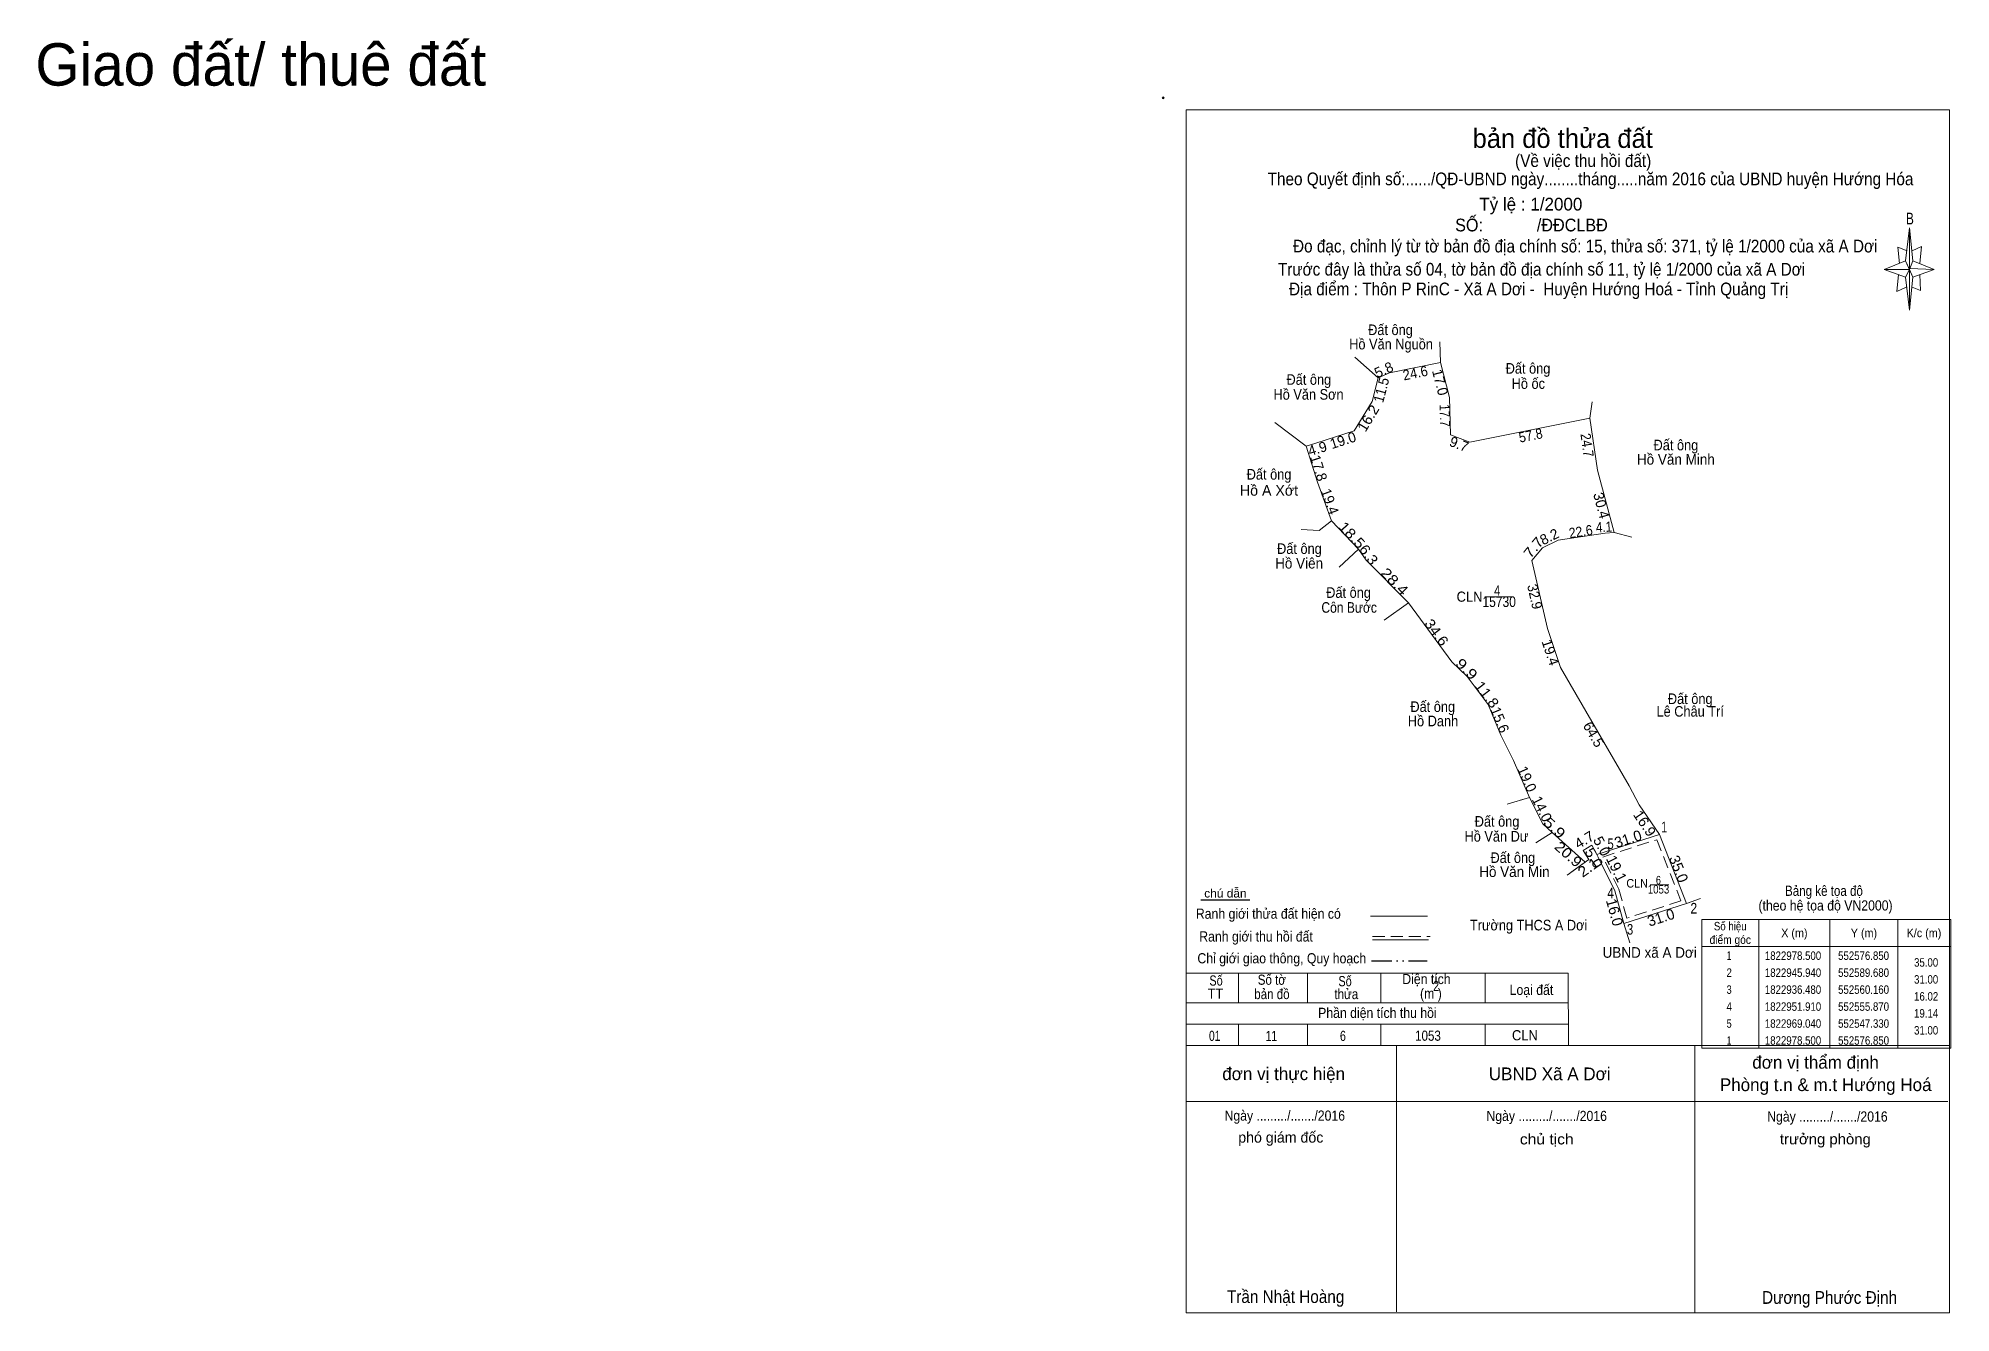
# Model space of a CAD drawing. Header units: metres. Extents: x 551812 to 552714, y 1822753 to 1823354.
import ezdxf
from ezdxf.enums import TextEntityAlignment as Align

# ---------------------------------------------------------------- set-up
doc = ezdxf.new("R2010")
doc.units = ezdxf.units.M
doc.header["$LTSCALE"] = 1.9
doc.header["$PDMODE"] = 32
doc.header["$PDSIZE"] = 0.95
doc.linetypes.add('DASH_DOUBLE_DOT', pattern=[9.2, 5, -1.2, 0.3, -1.2, 0.3, -1.2])
doc.linetypes.add('MEDIUM_DASHED', pattern=[4.5, 3, -1.5])
for name, color, linetype, lineweight in [('1', 7, 'MEDIUM_DASHED', 13), ('10', 7, 'Continuous', 13), ('15', 7, 'Continuous', 13), ('16', 7, 'Continuous', 25), ('42', 7, 'Continuous', 13), ('5', 7, 'Continuous', 13), ('59', 7, 'Continuous', 13), ('63', 7, 'Continuous', 13)]:
    doc.layers.add(name, color=color, linetype=linetype, lineweight=lineweight)
doc.layers.add('50', color=7, linetype='Continuous')
doc.layers.add('6', color=7, linetype='Continuous')

msp = doc.modelspace()

# ---------------------------------------------------------------- linework, layer by layer
at = {"layer": '1'}
msp.add_lwpolyline([(552575.68, 1822976.02), (552587.04, 1822947.19), (552561.53, 1822939.02), (552557.75, 1822952.63), (552550.16, 1822967.85)], close=True, dxfattribs=at)
at = {"layer": '10'}
for p, q in [((552473.24, 1823210.83), (552473.66, 1823201.01)), ((552444.25, 1823193.76), (552433.19, 1823203.49)), ((552545.17, 1823182.5), (552544.1, 1823174.69)), ((552395.55, 1823172.76), (552410.21, 1823161.57)), ((552544.1, 1823174.69), (552547.67, 1823150.2)), ((552555.48, 1823120.85), (552547.67, 1823150.2)), ((552422.21, 1823126.38), (552434.94, 1823112.95)), ((552425.85, 1823104.47), (552434.94, 1823112.95)), ((552494.56, 1823090.55), (552507.99, 1823090.55)), ((552447.01, 1823079.46), (552458.54, 1823087.65)), ((552515.68, 1822995.96), (552505.04, 1822992.69)), ((552515.68, 1822995.96), (552511.26, 1822994.6)), ((552576.85, 1822978.5), (552567.4, 1822992.51)), ((552526.28, 1822979.4), (552541.89, 1822965.49)), ((552526.28, 1822979.4), (552541.89, 1822965.49)), ((552576.85, 1822978.5), (552547.33, 1822969.04)), ((552572.5, 1822954.69), (552581.25, 1822954.69)), ((552589.68, 1822945.94), (552596.2, 1822948.3))]:
    msp.add_line(p, q, dxfattribs=at)
for points in [[(552473.66, 1823201.01), (552449.53, 1823196.14), (552444.25, 1823193.76)], [(552473.66, 1823201.01), (552477.94, 1823184.59), (552478.31, 1823166.91), (552487.4, 1823163.39), (552544.1, 1823174.69)], [(552410.21, 1823161.57), (552414.87, 1823162.97), (552432.99, 1823168.81), (552441.34, 1823182.67), (552444.25, 1823193.76)], [(552410.21, 1823161.57), (552415.58, 1823144.59), (552422.21, 1823126.38)], [(552407.98, 1823122.31), (552416.46, 1823121.85), (552422.21, 1823126.38)], [(552516.78, 1823107.67), (552521.66, 1823113.57), (552529.05, 1823117.21), (552551.35, 1823120.6), (552555.48, 1823120.85), (552563.92, 1823118.62)], [(552458.54, 1823087.65), (552438.64, 1823107.85), (552434.94, 1823112.95)], [(552576.85, 1822978.5), (552567.4, 1822992.51), (552562.55, 1823001.37), (552530.16, 1823057.19), (552524.05, 1823075.61), (552516.78, 1823107.67)], [(552458.54, 1823087.65), (552479.03, 1823059.82), (552486.19, 1823052.92), (552488.96, 1823049.16), (552496.08, 1823039.76), (552502.01, 1823025.3), (552507.99, 1823013.28), (552515.68, 1822995.96)], [(552515.68, 1822995.96), (552521.94, 1822983.45), (552526.28, 1822979.4)], [(552521.94, 1822983.45), (552526.28, 1822979.4), (552518.66, 1822974.54)]]:
    msp.add_lwpolyline(points, dxfattribs=at)
at = {"layer": '15'}
for p, q in [((552540.97, 1822970.98), (552545, 1822973.41)), ((552545, 1822973.41), (552547.33, 1822969.04)), ((552547.33, 1822969.04), (552576.85, 1822978.5)), ((552576.85, 1822978.5), (552589.68, 1822945.94)), ((552576.85, 1822978.5), (552589.68, 1822945.94)), ((552533.31, 1822959.36), (552543.62, 1822966.73)), ((552543.62, 1822966.73), (552540.97, 1822970.98)), ((552548.03, 1822967.73), (552547.33, 1822969.04)), ((552548.03, 1822967.73), (552547.33, 1822969.04))]:
    msp.add_line(p, q, dxfattribs=at)
for points in [[(552535.27, 1822960.76), (552543.62, 1822966.73), (552540.97, 1822970.98), (552545, 1822973.41), (552547.33, 1822969.04)], [(552548.03, 1822967.73), (552555.87, 1822951.91), (552560.16, 1822936.48)], [(552548.03, 1822967.73), (552555.87, 1822951.91), (552560.16, 1822936.48)]]:
    msp.add_lwpolyline(points, dxfattribs=at)
at = {"layer": '16'}
msp.add_line((552383.68, 1822947.42), (552360.56, 1822947.42), dxfattribs=at)
at = {"layer": '16', "lineweight": 13}
msp.add_line((552533.91, 1822913.08), (552533.99, 1822878.92), dxfattribs=at)
at = {"layer": '42'}
msp.add_line((552560.16, 1822936.48), (552562.87, 1822927.41), dxfattribs=at)
at = {"layer": '5'}
for p, q in [((552692.87, 1823248.92), (552694.87, 1823264.52)), ((552692.87, 1823241.32), (552682.87, 1823244.92)), ((552696.47, 1823248.92), (552706.47, 1823244.92)), ((552696.47, 1823241.32), (552694.87, 1823225.72)), ((552700.07, 1823234.92), (552696.07, 1823236.52)), ((552699.67, 1823242.52), (552700.07, 1823234.92)), ((552440.56, 1822939.94), (552467.52, 1822939.94)), ((552441.6, 1822928.74), (552467.92, 1822928.74)), ((552353.59, 1822913.08), (552533.91, 1822913.08)), ((552378.31, 1822913.08), (552378.31, 1822899.36)), ((552410.91, 1822913.08), (552410.91, 1822899.08)), ((552445.51, 1822913.08), (552445.51, 1822899.08)), ((552494.71, 1822913.08), (552494.71, 1822899.08)), ((552353.63, 1822899.08), (552533.91, 1822899.08)), ((552353.63, 1822889.08), (552533.91, 1822889.08)), ((552378.31, 1822889.08), (552378.31, 1822878.92)), ((552410.91, 1822889.08), (552410.91, 1822878.92)), ((552445.51, 1822889.08), (552445.51, 1822878.92)), ((552494.71, 1822889.08), (552494.71, 1822878.92)), ((552353.63, 1822878.92), (552713.39, 1822878.92)), ((552452.83, 1822878.92), (552452.83, 1822753.36)), ((552593.63, 1822878.92), (552593.63, 1822752.96)), ((552353.63, 1822852.56), (552712.83, 1822852.56)), ((552353.63, 1822852.56), (552712.83, 1822852.56))]:
    msp.add_line(p, q, dxfattribs=at)
at = {"layer": '5', "linetype": 'MEDIUM_DASHED'}
msp.add_line((552441.6, 1822930.34), (552468.8, 1822930.34), dxfattribs=at)
at = {"layer": '5', "linetype": 'DASH_DOUBLE_DOT', "lineweight": 25}
msp.add_line((552441.12, 1822918.9), (552467.28, 1822918.9), dxfattribs=at)
at = {"layer": '5'}
for points in [[(552353.63, 1823320.16), (552713.63, 1823320.16), (552713.63, 1822752.96), (552353.63, 1822752.96)], [(552694.87, 1823264.52), (552696.47, 1823248.92), (552694.87, 1823244.92)], [(552694.87, 1823244.92), (552682.87, 1823244.92), (552692.87, 1823248.92), (552696.47, 1823241.32), (552706.47, 1823244.92), (552694.87, 1823245.32)], [(552694.87, 1823244.92), (552694.87, 1823225.72), (552692.87, 1823241.32)]]:
    msp.add_lwpolyline(points, close=True, dxfattribs=at)
for points in [[(552693.67, 1823253.72), (552689.27, 1823255.32), (552690.07, 1823247.72)], [(552696.07, 1823253.72), (552700.47, 1823255.72), (552699.67, 1823247.72)], [(552694.87, 1823244.92), (552692.87, 1823248.92), (552682.87, 1823244.92)], [(552694.87, 1823244.92), (552696.47, 1823241.32), (552706.47, 1823244.92)], [(552689.67, 1823242.52), (552688.87, 1823234.52), (552693.27, 1823236.52)]]:
    msp.add_lwpolyline(points, dxfattribs=at)
msp.add_point((552342.83, 1823325.76), dxfattribs=at)
at = {"layer": '59'}
for q in [(552591.07, 1822946.39), (552560.16, 1822936.48), (552560.16, 1822936.48)]:
    msp.add_line((552589.68, 1822945.94), q, dxfattribs=at)
at = {"layer": '63'}
for p, q in [((552623.72, 1822938.45), (552623.72, 1822877.65)), ((552657.32, 1822938.45), (552657.32, 1822877.65)), ((552689.32, 1822938.45), (552689.32, 1822877.65)), ((552596.84, 1822925.65), (552714.28, 1822925.65))]:
    msp.add_line(p, q, dxfattribs=at)
msp.add_lwpolyline([(552596.84, 1822938.45), (552714.28, 1822938.45), (552714.28, 1822877.65), (552596.84, 1822877.65)], close=True, dxfattribs=at)

# ---------------------------------------------------------------- texts
at = {"layer": '1', "width": 0.8}
msp.add_text('2', height=4.8, dxfattribs=at).set_placement((552471.535, 1822904.6), align=Align.CENTER)
at = {"layer": '10'}
for s, width, p in [('Đất ông', 0.9, (552450.035, 1823213.95)), ('Hồ Văn Nguồn', 0.9, (552450.305, 1823207.19)), ('Đất ông', 0.9, (552514.905, 1823195.75)), ('Đất ông', 0.9, (552411.525, 1823190.5)), ('Hồ ốc', 0.9, (552515.045, 1823188.58)), ('Hồ Văn Sơn', 0.9, (552411.39, 1823183.47)), ('Đất ông', 0.9, (552584.655, 1823159.6)), ('Hồ Văn Minh', 0.95, (552584.645, 1823152.85)), ('Đất ông', 0.9, (552392.765, 1823145.8)), ('Hồ Viên', 0.95, (552406.95, 1823103.86)), ('Đất ông', 0.9, (552407.095, 1823110.76)), ('Đất ông', 0.9, (552430.265, 1823090.05)), ('15730', 0.85, (552501.3, 1823085.72)), ('Côn Bước', 0.85, (552430.545, 1823083.02)), ('Đất ông', 0.9, (552591.405, 1823039.97)), ('Đất ông', 0.9, (552469.965, 1823036.24)), ('Lê Châu Trí', 0.9, (552591.4, 1823034.04)), ('Hồ Danh', 0.9, (552470.095, 1823029.48)), ('Đất ông', 0.9, (552500.305, 1822982.14)), ('Hồ Văn Dư', 0.9, (552500.02, 1822975.11)), (' Hồ Văn Min', 0.95, (552507.595, 1822958.42)), ('Đất ông', 0.9, (552507.745, 1822965.04)), ('Trường THCS A Dơi', 0.9, (552515.185, 1822933.23)), ('UBND xã A Dơi', 0.95, (552572.295, 1822920.34))]:
    msp.add_text(s, height=5, dxfattribs=dict(at, width=width)).set_placement(p, align=Align.CENTER)
msp.add_text('Hồ A Xớt', height=5, dxfattribs=at).set_placement((552392.755, 1823138.21), align=Align.CENTER)
at = {"layer": '10', "width": 1.1}
msp.add_text('2.1', height=5, rotation=35.564, dxfattribs=at).set_placement((552544.816, 1822960.93), align=Align.CENTER)
at = {"layer": '15'}
for s, width, p in [('CLN', 0.95, (552566.37, 1822953.45)), ('6', 0.8, (552576.405, 1822954.95)), ('1053', 0.85, (552576.46, 1822950.63))]:
    msp.add_text(s, height=4, dxfattribs=dict(at, width=width)).set_placement(p, align=Align.CENTER)
at = {"layer": '5'}
for s, height, p in [('bản đồ thửa đất', 9, (552531.265, 1823302.2)), ('Tỷ lệ : 1/2000', 6, (552516.23, 1823272.68)), ('đơn vị thẩm định', 6, (552650.52, 1822868.04)), ('đơn vị thực hiện', 6, (552399.665, 1822862.64)), ('UBND Xã A Dơi', 6, (552525.13, 1822862.6)), ('Phòng t.n & m.t Hướng Hoá ', 6, (552656.42, 1822857.48)), ('phó giám đốc', 5, (552398.31, 1822833.16))]:
    msp.add_text(s, height=height, dxfattribs=at).set_placement(p, align=Align.CENTER)
for s, height, width, p in [('(Về việc thu hồi đất)', 6, 0.9, (552540.925, 1823293.2)), ('Theo Quyết định số:....../QĐ-UBND ngày........tháng.....năm 2016 của UBND huyện Hướng Hóa', 6, 0.9, (552544.39, 1823284.6)), ('B', 5.51, 0.75, (552695.03, 1823266.12)), ('SỐ:            /ĐĐCLBĐ', 6, 0.95, (552516.535, 1823262.84)), ('Đo đạc, chỉnh lý từ tờ bản đồ địa chính số: 15, thửa số: 371, tỷ lệ 1/2000 của xã A Dơi', 6, 0.9, (552541.9, 1823252.91)), ('Trước đây là thửa số 04, tờ bản đồ địa chính số 11, tỷ lệ 1/2000 của xã A Dơi', 6, 0.9, (552521.28, 1823241.98)), ('Địa điểm : Thôn P RinC - Xã A Dơi -  Huyện Hướng Hoá - Tỉnh Quảng Trị ', 6, 0.9, (552520.915, 1823232.7)), ('chú dẫn', 3.999, 1.05, (552372.185, 1822948.74)), ('Ranh giới thửa đất hiện có ', 4.8, 0.9, (552393.225, 1822938.74)), ('Ranh giới thu hồi đất', 4.8, 0.9, (552386.64, 1822927.99)), ('Chỉ giới giao thông, Quy hoạch', 4.8, 0.9, (552398.77, 1822917.7)), ('Số', 4.8, 0.8, (552367.775, 1822907.2)), ('Số tờ', 4.8, 0.85, (552394.075, 1822907.6)), ('Số', 4.8, 0.8, (552428.615, 1822906.92)), ('Diện tích', 4.8, 0.9, (552467.005, 1822907.92)), ('TT', 4.8, 0.95, (552367.485, 1822901)), ('bản đồ', 4.8, 0.85, (552394.125, 1822900.84)), ('thửa', 4.8, 0.85, (552429.21, 1822900.84)), ('(m )', 4.8, 0.9, (552469.1, 1822901.08)), ('Loại đất', 4.8, 0.9, (552516.535, 1822902.8)), ('Phần diện tích thu hồi', 4.8, 0.9, (552443.865, 1822891.96)), ('01', 4.8, 0.75, (552367.13, 1822881.12)), ('11', 4.8, 0.75, (552393.87, 1822881.08)), ('6', 4.8, 0.8, (552427.615, 1822881.12)), ('1053', 4.8, 0.85, (552467.725, 1822881.2)), ('CLN', 4.8, 0.95, (552513.43, 1822881.4)), ('Ngày ........./......./2016', 4.8, 0.9, (552400.19, 1822843.52)), ('Ngày ........./......./2016', 4.8, 0.9, (552523.71, 1822843.36)), ('Ngày ........./......./2016', 4.8, 0.9, (552656.11, 1822843.08)), ('chủ tịch', 5, 1.1, (552523.745, 1822832.32)), ('trưởng phòng ', 4.999, 1.05, (552656.115, 1822832.36)), ('Trần Nhật Hoàng', 6, 0.9, (552400.585, 1822757.56)), ('Dương Phước Định', 6, 0.9, (552657.135, 1822757.16))]:
    msp.add_text(s, height=height, dxfattribs=dict(at, width=width)).set_placement(p, align=Align.CENTER)
at = {"layer": '50'}
msp.add_text('Giao đất/ thuê đất', height=20, dxfattribs=at).set_placement((551917.25, 1823331.56), align=Align.CENTER)
at = {"layer": '6'}
for s, width, p in [('(theo hệ tọa độ VN2000)', 0.9, (552655.22, 1822942.61)), ('Bảng kê tọa độ ', 0.85, (552655.235, 1822949.52))]:
    msp.add_text(s, height=4.8, dxfattribs=dict(at, width=width)).set_placement(p, align=Align.CENTER)
at = {"layer": '63'}
for s, height, rotation, p in [('5.8', 4.8, 24.264, (552447.869, 1823195.387)), ('17.0', 4.8, 284.61, (552471.142, 1823191.09)), ('4.9', 4.8, 16.722, (552416.269, 1823158.121)), ('19.0', 4.8, 17.864, (552428.354, 1823162.056)), ('9.7', 4.8, 338.832, (552481.518, 1823160.268)), ('17.8', 4.8, 287.55, (552413.895, 1823150.549)), ('19.4', 4.8, 290.006, (552419.2, 1823134.656)), ('30.4', 4.8, 284.901, (552547.186, 1823132.972)), ('8.2', 4.8, 26.223, (552526.015, 1823116.744)), ('19.4', 4.8, 288.351, (552523.214, 1823063.571)), ('15.6', 4.8, 292.298, (552499.409, 1823031.631)), ('64.5', 4.8, 300.125, (552543.756, 1823024.43)), ('19.0', 4.8, 293.941, (552512.267, 1823003.644)), ('14.0', 4.8, 296.583, (552519.35, 1822989.454)), ('31.0', 5, 17.769, (552562.847, 1822974.013)), ('19.1', 5, 296.498, (552554.436, 1822961.26)), ('35.0', 5, 291.507, (552583.617, 1822961.302)), ('16.0', 5, 285.538, (552553.345, 1822941.095)), ('31.0', 5, 17.769, (552578.347, 1822936.953))]:
    msp.add_text(s, height=height, rotation=rotation, dxfattribs=at).set_placement(p, align=Align.CENTER)
for s, rotation, width, p in [('24.6', 11.41, 0.95, (552462.215, 1823193.704)), ('11.5', 75.297, 0.95, (552448.048, 1823187.436)), ('16.2', 58.933, 1.05, (552441.618, 1823173.517)), ('17.7', 271.199, 0.85, (552473.292, 1823175.965)), ('57.8', 11.271, 0.9, (552516.631, 1823164.304)), ('24.7', 278.294, 0.9, (552540.418, 1823161.676)), ('18.5', 313.467, 1.15, (552430.132, 1823118.011)), ('7.7', 50.405, 1.15, (552519.366, 1823112.27)), ('22.6', 8.644, 0.9, (552540.134, 1823118.956)), ('4.1', 3.464, 0.85, (552550.87, 1823121.075)), ('6.3', 305.961, 1.1, (552437.814, 1823108.984)), ('28.4', 314.571, 1.2, (552450.243, 1823096.064)), ('32.9', 282.776, 0.95, (552515.788, 1823090.081)), ('34.6', 306.363, 1.1, (552469.826, 1823072.323)), ('9.9', 316.059, 1.25, (552484.275, 1823054.765)), ('11.8', 307.142, 1.1, (552493.621, 1823043.009)), ('5.9', 316.98, 1.25, (552525.748, 1822979.888)), ('16.9', 304, 1.05, (552567.927, 1822982.367)), ('20.9', 318.296, 1.15, (552532.293, 1822967.357)), ('4.7', 31.089, 1.05, (552542.686, 1822973.897)), ('5.0', 298.066, 1.05, (552547.628, 1822971.824)), ('5.0', 301.945, 1.1, (552543.972, 1822966.145))]:
    msp.add_text(s, height=4.8, rotation=rotation, dxfattribs=dict(at, width=width)).set_placement(p, align=Align.CENTER)
for s, height, width, p in [('CLN', 4.8, 0.95, (552487.32, 1823088.21)), ('4', 4.8, 0.8, (552500.35, 1823091.07)), ('Số hiệu', 4, 0.85, (552610.28, 1822933.25)), ('điểm góc', 4, 0.9, (552610.285, 1822926.85)), ('X (m)', 4, 0.95, (552640.525, 1822930.05)), ('Y (m)', 4, 0.95, (552673.33, 1822930.05)), ('K/c (m)', 4, 0.95, (552701.655, 1822930.05)), (' 1', 4, 0.75, (552609.165, 1822919.33)), ('1822978.500', 4, 0.85, (552639.885, 1822919.33)), ('552576.850', 4, 0.85, (552673.165, 1822919.33)), (' 2', 4, 0.85, (552609.16, 1822911.33)), ('1822945.940', 4, 0.85, (552639.885, 1822911.33)), ('552589.680', 4, 0.85, (552673.165, 1822911.33)), (' 3', 4, 0.8, (552609.17, 1822903.33)), ('1822936.480', 4, 0.85, (552639.885, 1822903.33)), ('552560.160', 4, 0.85, (552673.165, 1822903.33)), (' 4', 4, 0.85, (552609.17, 1822895.33)), ('1822951.910', 4, 0.85, (552639.885, 1822895.33)), ('552555.870', 4, 0.85, (552673.165, 1822895.33)), (' 5', 4, 0.8, (552609.17, 1822887.33)), (' 1', 4, 0.75, (552609.165, 1822879.33)), ('1822969.040', 4, 0.85, (552639.885, 1822887.33)), ('1822978.500', 4, 0.85, (552639.885, 1822879.33)), ('552547.330', 4, 0.85, (552673.165, 1822887.33)), ('552576.850', 4, 0.85, (552673.165, 1822879.33))]:
    msp.add_text(s, height=height, dxfattribs=dict(at, width=width)).set_placement(p, align=Align.CENTER)
for s, height, width, p in [(' 1', 5, 0.75, (552580.49, 1822979.47)), (' 5', 5, 0.8, (552555.34, 1822971.6)), (' 4', 5, 0.85, (552555.45, 1822948.4)), (' 2', 5, 0.85, (552594.66, 1822941.2)), (' 3', 5, 0.8, (552564.53, 1822931.26)), ('35.00', 4, 0.85, (552708.36, 1822916.13)), ('31.00', 4, 0.85, (552708.36, 1822908.13)), ('16.02', 4, 0.85, (552708.36, 1822900.13)), ('19.14', 4, 0.85, (552708.36, 1822892.13)), ('31.00', 4, 0.85, (552708.36, 1822884.13))]:
    msp.add_text(s, height=height, dxfattribs=dict(at, width=width)).set_placement(p, align=Align.RIGHT)

doc.saveas('drawing.dxf')
